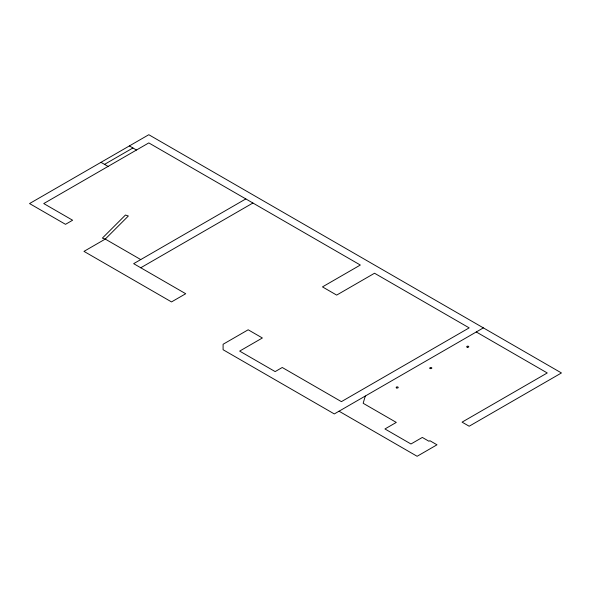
<?xml version="1.0" encoding="UTF-8"?>
<svg xmlns="http://www.w3.org/2000/svg" width="591" height="591" viewBox="0 0 591 591"><rect width="100%" height="100%" fill="white"/><g stroke="black" fill="none" stroke-linecap="round" stroke-linejoin="round"><path stroke-width="0.89" d="M365.304 396.036L363.155 403.276L396.295 422.41L384.94 428.963L410.967 443.989L422.321 437.436L428.948 441.255L429.893 440.709L436.993 444.809L417.12 456.282L339.035 411.203M104.533 164.372L132.923 147.979M245.812 198.923L133.662 263.667L185.714 293.727L171.516 301.92L83.974 251.374L105.264 239.082L128.35 215.996L125.455 215.028L102.369 238.114L105.264 239.082L140.754 259.575M140.754 267.767L252.911 203.016M483.372 327.872L334.307 413.936L223.095 349.732L223.095 344.265L248.176 329.785L262.374 337.986L239.658 351.098L275.155 371.591L282.247 367.491L341.406 401.644L469.173 327.872L374.531 273.234L336.671 295.094L322.472 286.894L360.333 265.034L148.799 142.911L43.749 203.563L72.612 220.229L65.512 224.329L29.55 203.563L148.799 134.718L561.45 372.958L469.173 426.229L462.073 422.137L547.251 372.958L476.272 331.972M129.377 145.933L136.477 150.025M100.98 162.326L108.079 166.418M396.472 387.881A1.027 0.591 0 0 0 398.186 387.615A1.027 0.591 0 0 0 396.93 386.891A1.027 0.591 0 0 0 396.472 387.881M430.085 368.474A1.027 0.591 0 0 0 431.799 368.208A1.027 0.591 0 0 0 430.543 367.484A1.027 0.591 0 0 0 430.085 368.474M467.237 347.242A1.027 0.591 0 0 0 468.774 346.725A1.027 0.591 0 0 0 467.237 346.215A1.027 0.591 0 0 0 467.237 347.242"/></g></svg>
